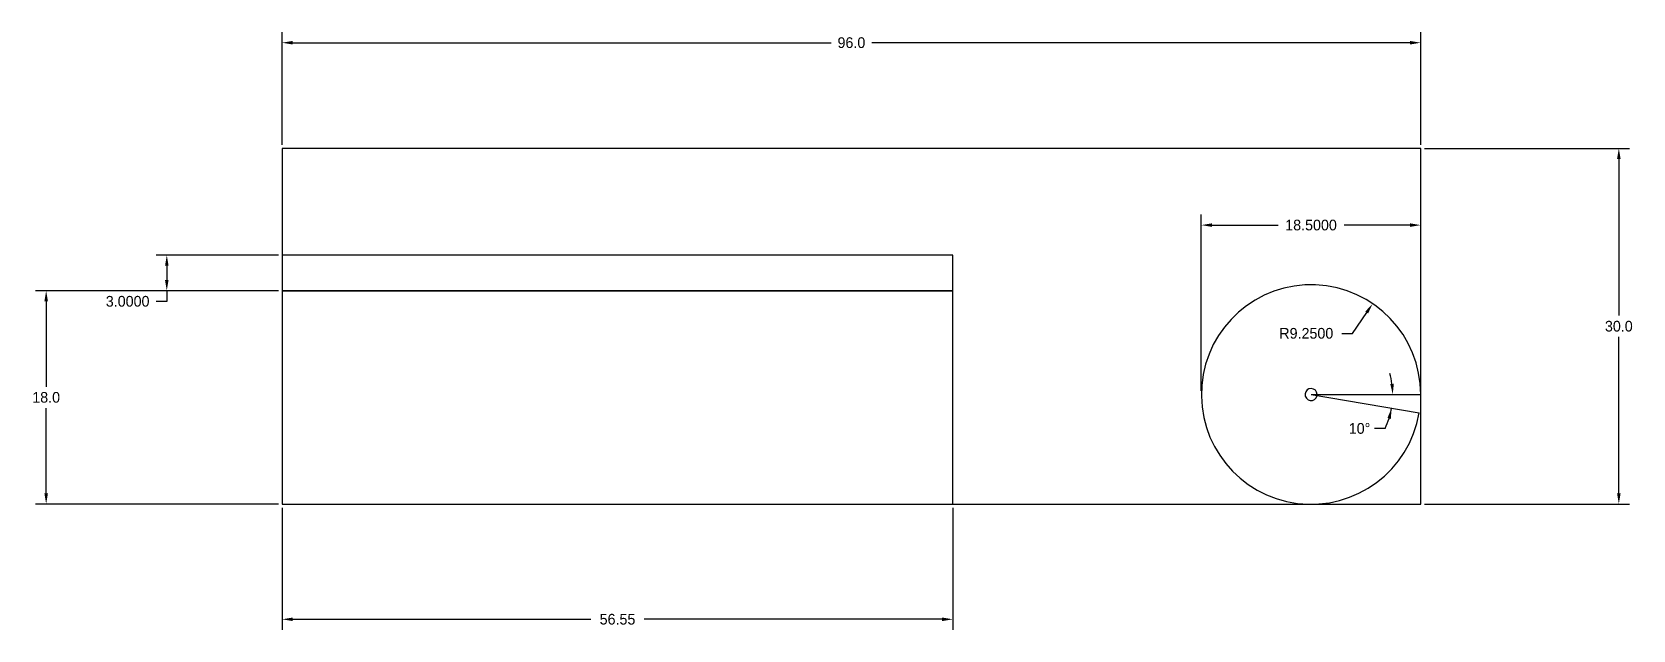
# Model space of a CAD drawing. Header units: inches. Extents: x -18 to 117, y -8 to 42.
import ezdxf

# ---------------------------------------------------------------- set-up
doc = ezdxf.new("R2010")
doc.units = ezdxf.units.IN
doc.header["$MEASUREMENT"] = 0
doc.dimstyles.get("Standard").update_dxf_attribs({"dimtxt": 0.18, "dimasz": 0.18, "dimexe": 0.18, "dimexo": 0.0625, "dimgap": 0.09, "dimtad": 0, "dimtih": 1, "dimtoh": 1, "dimdec": 4, "dimzin": 0, "dimdsep": 46, "dimtxsty": 'Standard', "dimcen": 0.09, "dimadec": 0, "dimazin": 0, "dimtfac": 1, "dimtdec": 4, "dimtofl": 0, "dimtmove": 0, "dimatfit": 3, "dimfxl": 0, "dimtolj": 1, "dimtzin": 0, "dimarcsym": 0})

# ---------------------------------------------------------------- blocks, each defined once
blk = doc.blocks.new('*D1')
at = {"color": 0, "lineweight": -2}
for p, q in [((3.24, 32.58), (3.24, 42.08)), ((99.24, 32.58), (99.24, 42.08)), ((4.14, 41.18), (49.52, 41.18)), ((98.34, 41.18), (52.97, 41.18))]:
    blk.add_line(p, q, dxfattribs=at)
at = {"color": 0}
for points in [[(4.14, 41.33), (4.14, 41.03), (3.24, 41.18)], [(98.34, 41.33), (98.34, 41.03), (99.24, 41.18)]]:
    blk.add_solid(points, dxfattribs=at)
at = {"layer": 'Defpoints', "color": 0}
for p in [(99.24, 41.18), (3.24, 32.27), (99.24, 32.27)]:
    blk.add_point(p, dxfattribs=at)
at = {"color": 0, "insert": (51.24, 41.18), "char_height": 0.9, "attachment_point": 5}
blk.add_mtext('\\A1;96.0', dxfattribs=at)
blk = doc.blocks.new('*D2')
at = {"color": 0, "lineweight": -2}
for p, q in [((99.55, 32.27), (116.84, 32.27)), ((115.94, 31.37), (115.94, 18.17)), ((115.94, 3.17), (115.94, 16.37)), ((99.55, 2.27), (116.84, 2.27))]:
    blk.add_line(p, q, dxfattribs=at)
at = {"color": 0}
for points in [[(115.79, 31.37), (116.09, 31.37), (115.94, 32.27)], [(115.79, 3.17), (116.09, 3.17), (115.94, 2.27)]]:
    blk.add_solid(points, dxfattribs=at)
at = {"layer": 'Defpoints', "color": 0}
for p in [(99.24, 32.27), (99.24, 2.27), (115.94, 2.27)]:
    blk.add_point(p, dxfattribs=at)
at = {"color": 0, "insert": (115.94, 17.27), "char_height": 0.9, "attachment_point": 5}
blk.add_mtext('\\A1;30.0', dxfattribs=at)
blk = doc.blocks.new('*D3')
at = {"color": 0, "lineweight": -2}
for p, q in [((2.93, 20.27), (-17.55, 20.27)), ((-16.65, 19.37), (-16.65, 12.17)), ((-16.65, 3.17), (-16.65, 10.37)), ((2.93, 2.27), (-17.55, 2.27))]:
    blk.add_line(p, q, dxfattribs=at)
at = {"color": 0}
for points in [[(-16.8, 19.37), (-16.5, 19.37), (-16.65, 20.27)], [(-16.8, 3.17), (-16.5, 3.17), (-16.65, 2.27)]]:
    blk.add_solid(points, dxfattribs=at)
at = {"layer": 'Defpoints', "color": 0}
for p in [(3.24, 20.27), (-16.65, 2.27), (3.24, 2.27)]:
    blk.add_point(p, dxfattribs=at)
at = {"color": 0, "insert": (-16.65, 11.27), "char_height": 0.9, "attachment_point": 5}
blk.add_mtext('\\A1;18.0', dxfattribs=at)
blk = doc.blocks.new('*D4')
at = {"color": 0, "lineweight": -2}
for p, q in [((3.24, 1.95), (3.24, -8.34)), ((59.79, 1.95), (59.79, -8.34)), ((4.14, -7.44), (29.27, -7.44)), ((58.89, -7.44), (33.77, -7.44))]:
    blk.add_line(p, q, dxfattribs=at)
at = {"color": 0}
for points in [[(4.14, -7.29), (4.14, -7.59), (3.24, -7.44)], [(58.89, -7.29), (58.89, -7.59), (59.79, -7.44)]]:
    blk.add_solid(points, dxfattribs=at)
at = {"layer": 'Defpoints', "color": 0}
for p in [(3.24, 2.27), (59.79, 2.27), (59.79, -7.44)]:
    blk.add_point(p, dxfattribs=at)
at = {"color": 0, "insert": (31.52, -7.44), "char_height": 0.9, "attachment_point": 5}
blk.add_mtext('\\A1;56.55', dxfattribs=at)
blk = doc.blocks.new('*D7')
at = {"color": 0, "lineweight": -2}
for p, q in [((80.74, 11.83), (80.74, 26.7)), ((81.64, 25.8), (87.22, 25.8)), ((98.34, 25.8), (92.77, 25.8)), ((99.24, 11.83), (99.24, 26.7))]:
    blk.add_line(p, q, dxfattribs=at)
at = {"color": 0}
for points in [[(81.64, 25.95), (81.64, 25.65), (80.74, 25.8)], [(98.34, 25.95), (98.34, 25.65), (99.24, 25.8)]]:
    blk.add_solid(points, dxfattribs=at)
at = {"layer": 'Defpoints', "color": 0}
for p in [(80.74, 25.8), (80.74, 11.52), (99.24, 11.52)]:
    blk.add_point(p, dxfattribs=at)
at = {"color": 0, "insert": (89.99, 25.8), "char_height": 0.9, "attachment_point": 5}
blk.add_mtext('\\A1;18.5000', dxfattribs=at)
blk = doc.blocks.new('*D9')
at = {"color": 0, "lineweight": -2}
blk.add_line((96.25, 8.65), (95.35, 8.65), dxfattribs=at)
for start, end in [(7.4963, 14.9925), (335.4052, 350.43), (335.4375, 342.9337)]:
    blk.add_arc((89.99, 11.52), 6.88, start, end, dxfattribs=at)
at = {"color": 0}
for points in [[(96.97, 12.42), (96.67, 12.4), (96.88, 11.52)], [(96.43, 9.53), (96.72, 9.46), (96.78, 10.37)]]:
    blk.add_solid(points, dxfattribs=at)
at = {"layer": 'Defpoints', "color": 0}
for p in [(89.99, 11.52), (89.99, 11.52), (96.86, 11.13), (99.24, 11.52), (99.11, 9.98)]:
    blk.add_point(p, dxfattribs=at)
at = {"color": 0, "insert": (94.08, 8.65), "char_height": 0.9, "attachment_point": 5}
blk.add_mtext('\\A1;10°', dxfattribs=at)
blk = doc.blocks.new('*D10')
at = {"color": 0, "lineweight": -2}
for p, q in [((93.49, 16.67), (94.68, 18.43)), ((92.59, 16.67), (93.49, 16.67))]:
    blk.add_line(p, q, dxfattribs=at)
at = {"color": 0}
blk.add_solid([(94.56, 18.51), (94.8, 18.34), (95.18, 19.17)], dxfattribs=at)
at = {"layer": 'Defpoints', "color": 0}
for p in [(95.18, 19.17), (89.99, 11.52)]:
    blk.add_point(p, dxfattribs=at)
at = {"color": 0, "insert": (89.59, 16.67), "char_height": 0.9, "attachment_point": 5}
blk.add_mtext('\\A1;R9.2500', dxfattribs=at)
blk = doc.blocks.new('*D11')
at = {"color": 0, "lineweight": -2}
for p, q in [((2.93, 23.27), (-7.38, 23.27)), ((-6.48, 22.37), (-6.48, 21.17)), ((2.93, 20.27), (-7.38, 20.27)), ((-6.48, 20.27), (-6.48, 19.37)), ((-6.48, 19.37), (-7.38, 19.37))]:
    blk.add_line(p, q, dxfattribs=at)
at = {"color": 0}
for points in [[(-6.63, 22.37), (-6.33, 22.37), (-6.48, 23.27)], [(-6.63, 21.17), (-6.33, 21.17), (-6.48, 20.27)]]:
    blk.add_solid(points, dxfattribs=at)
at = {"layer": 'Defpoints', "color": 0}
for p in [(3.24, 23.27), (-6.48, 20.27), (3.24, 20.27)]:
    blk.add_point(p, dxfattribs=at)
at = {"color": 0, "insert": (-9.78, 19.37), "char_height": 0.9, "attachment_point": 5}
blk.add_mtext('\\A1;3.0000', dxfattribs=at)

msp = doc.modelspace()

# ---------------------------------------------------------------- linework, layer by layer
for q in [(99.24148, 11.51562), (99.11274, 9.97779)]:
    msp.add_line((89.99148, 11.51562), q)
for points in [[(3.24148, 2.26562), (99.24148, 2.26562), (99.24148, 32.26562), (3.24148, 32.26562)], [(3.24148, 20.26562), (59.79148, 20.26562), (59.79148, 23.26562), (3.24148, 23.26562)], [(3.24148, 2.26562), (59.79148, 2.26562), (59.79148, 20.26562), (3.24148, 20.26562)]]:
    msp.add_lwpolyline(points, close=True)
for radius, start, end in [(9.25, 0, 350.43), (9.25, 0, 4.3276482), (0.51, 360, 350.43)]:
    msp.add_arc((89.99148, 11.51562), radius, start, end)

# ---------------------------------------------------------------- dimensions: what is measured, and where the dimension line sits
for base, p1, p2, override, picture, middle in [((99.24148, 41.18219), (3.24148, 32.26562), (99.24148, 32.26562), {"dimscale": 5, "dimdec": 1}, '*D1', (51.24148, 41.18219)), ((80.74148, 25.80121), (99.24148, 11.51562), (80.74148, 11.51562), {"dimscale": 5}, '*D7', (89.99148, 25.80121)), ((59.79148, -7.44153), (3.24148, 2.26562), (59.79148, 2.26562), {"dimscale": 5, "dimdec": 2}, '*D4', (31.51648, -7.44153))]:
    dim = msp.add_linear_dim(base=base, p1=p1, p2=p2, dimstyle='Standard', override=override)
    dim.commit()
    dim.dimension.update_dxf_attribs({"geometry": picture, "text_midpoint": middle})
for base, p1, p2, override, picture, middle in [((115.93973, 2.26562), (99.24148, 32.26562), (99.24148, 2.26562), {"dimscale": 5, "dimdec": 1}, '*D2', (115.93973, 17.26562)), ((-6.48043, 20.26562), (3.24148, 23.26562), (3.24148, 20.26562), {"dimscale": 5}, '*D11', (-9.78043, 19.36562)), ((-16.64987, 2.26562), (3.24148, 20.26562), (3.24148, 2.26562), {"dimscale": 5, "dimdec": 1}, '*D3', (-16.64987, 11.26562))]:
    dim = msp.add_linear_dim(base=base, p1=p1, p2=p2, angle=90, dimstyle='Standard', override=override)
    dim.commit()
    dim.dimension.update_dxf_attribs({"geometry": picture, "text_midpoint": middle})
dim = msp.add_radius_dim(center=(89.99148, 11.51562), mpoint=(95.18444, 19.1704), dimstyle='Standard', override={"dimscale": 5})
dim.commit()
dim.dimension.update_dxf_attribs({"geometry": '*D10', "text_midpoint": (89.59047, 16.67339), "dimtype": 164})
dim = msp.add_angular_dim_2l(base=(96.86465, 11.13256), line1=((89.99148, 11.51562), (99.24148, 11.51562)), line2=((89.99148, 11.51562), (99.11274, 9.97779)), dimstyle='Standard', override={"dimscale": 5})
dim.commit()
dim.dimension.update_dxf_attribs({"geometry": '*D9', "text_midpoint": (94.07577, 8.65058)})

doc.saveas('drawing.dxf')
